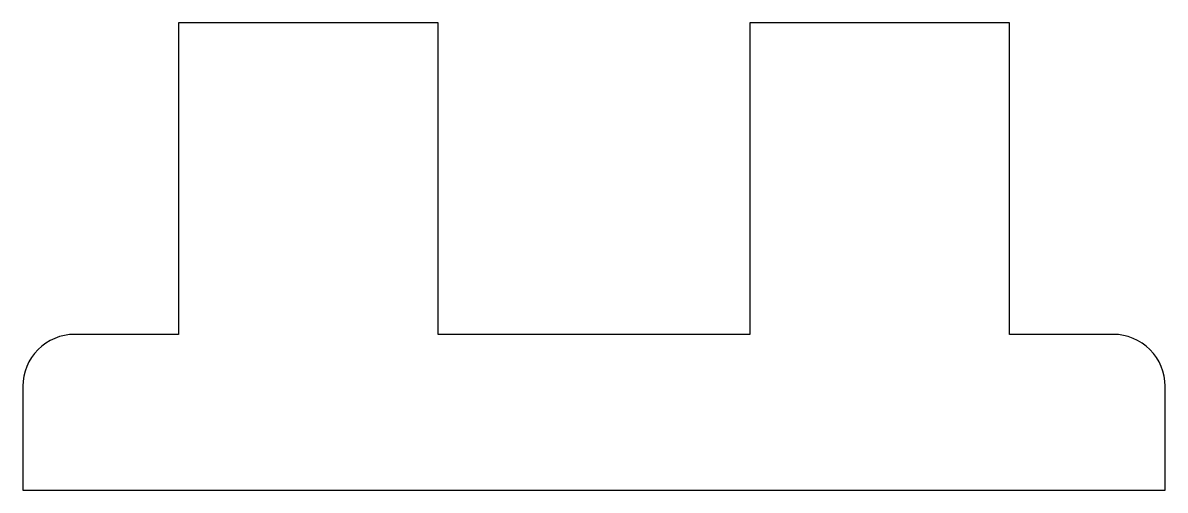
# Model space of a CAD drawing. Extents: x 255.7 to 277.7, y 256.8 to 265.8.
import ezdxf

# ---------------------------------------------------------------- set-up
doc = ezdxf.new("R2010")
doc.units = 0
doc.layers.get('0').update_dxf_attribs({"linetype": 'CONTINUOUS'})

msp = doc.modelspace()

# ---------------------------------------------------------------- linework, layer by layer
msp.add_lwpolyline([(274.707, 259.759), (274.707, 265.759), (269.707, 265.759), (269.707, 259.759), (263.707, 259.759), (263.707, 265.759), (258.707, 265.759), (258.707, 259.759), (256.707, 259.759, 0.414214), (255.707, 258.759), (255.707, 256.759), (277.707, 256.759), (277.707, 258.759, 0.414214), (276.707, 259.759)], format="xyb", close=True)

doc.saveas('drawing.dxf')
